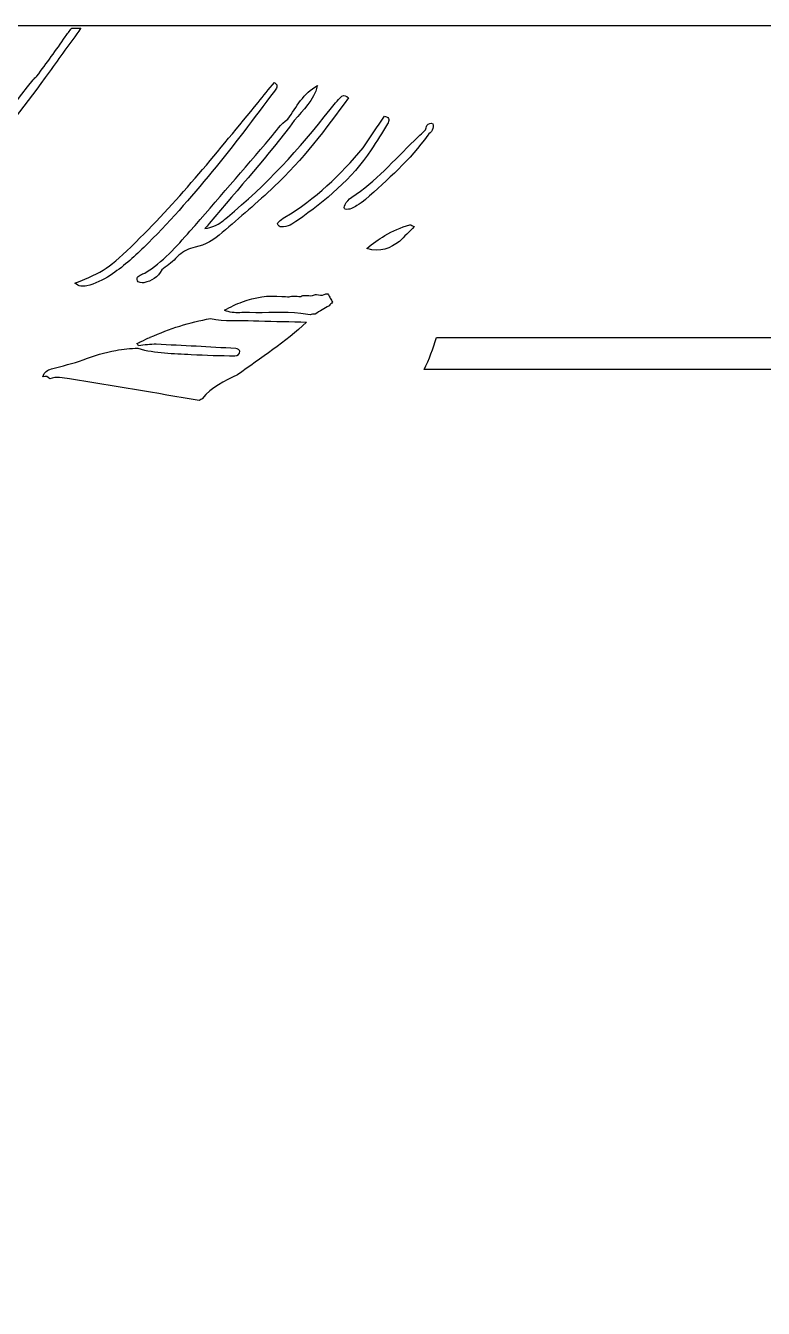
# Model space of a CAD drawing. Header units: centimetres. Extents: x -5.1 to 5.1, y -7 to 7.5.
# Drawn here: x -1.978 to -1.138, y 6.073 to 7.535 of the extents above; entities that cross this region are included whole.
import ezdxf

# ---------------------------------------------------------------- set-up
doc = ezdxf.new("R2010")
doc.units = ezdxf.units.CM
doc.header["$MEASUREMENT"] = 0
doc.layers.add('layer 1', color=7, linetype='Continuous')

msp = doc.modelspace()

# ---------------------------------------------------------------- linework, layer by layer
at = {"layer": 'layer 1', "color": 7}
msp.add_open_spline([(-5.12596, -6.96446), (-5.12596, -6.96446), (5.12594, -6.96446), (5.12594, -6.96446), (5.12594, -6.96446), (5.12594, -6.96446), (5.12594, 7.53467), (5.12594, 7.53467), (5.12594, 7.53467), (5.12594, 7.53467), (-5.12596, 7.53467), (-5.12596, 7.53467), (-5.12596, 7.53467), (-5.12596, 7.53467), (-5.12596, -6.96446), (-5.12596, -6.96446)], degree=3, knots=[0, 0, 0, 0, 0.2, 0.2, 0.2, 0.2, 0.4, 0.4, 0.4, 0.4, 0.6, 0.6, 0.6, 0.6, 1, 1, 1, 1], dxfattribs=at)
at = {"layer": 'layer 1', "color": 17}
for points, knots in [([(-1.91572, 7.53182), (-1.91572, 7.53182), (-1.92604, 7.53182), (-1.92604, 7.53182), (-1.92604, 7.53182), (-1.9285, 7.52858), (-1.93111, 7.52543), (-1.93336, 7.5221), (-1.93336, 7.5221), (-1.94369, 7.50679), (-1.95484, 7.49204), (-1.9656, 7.47705), (-1.9656, 7.47705), (-1.96705, 7.47578), (-1.96878, 7.47465), (-1.96994, 7.47313), (-1.96994, 7.47313), (-2.03746, 7.38571), (-2.11155, 7.30401), (-2.18993, 7.22629), (-2.18993, 7.22629), (-2.21759, 7.19888), (-2.24535, 7.17133), (-2.27802, 7.14946), (-2.27802, 7.14946), (-2.28645, 7.1448), (-2.29495, 7.14028), (-2.30328, 7.13542), (-2.30328, 7.13542), (-2.30444, 7.13475), (-2.30564, 7.13182), (-2.30511, 7.13094), (-2.30511, 7.13094), (-2.30434, 7.1296), (-2.3019, 7.12815), (-2.30046, 7.12836), (-2.30046, 7.12836), (-2.28349, 7.13097), (-2.26998, 7.13954), (-2.2595, 7.15298), (-2.2595, 7.15298), (-2.251, 7.15948), (-2.24218, 7.16561), (-2.23407, 7.17256), (-2.23407, 7.17256), (-2.19551, 7.20548), (-2.15952, 7.24104), (-2.12456, 7.27766), (-2.12456, 7.27766), (-2.0647, 7.34038), (-2.00681, 7.4048), (-1.95639, 7.47556), (-1.95639, 7.47556), (-1.94429, 7.49211), (-1.93223, 7.50866), (-1.92016, 7.5252), (-1.92016, 7.5252), (-1.9186, 7.52734), (-1.91717, 7.52959), (-1.91572, 7.53182)], [0, 0, 0, 0, 0.0625, 0.0625, 0.0625, 0.0625, 0.125, 0.125, 0.125, 0.125, 0.1875, 0.1875, 0.1875, 0.1875, 0.25, 0.25, 0.25, 0.25, 0.3125, 0.3125, 0.3125, 0.3125, 0.375, 0.375, 0.375, 0.375, 0.4375, 0.4375, 0.4375, 0.4375, 0.5, 0.5, 0.5, 0.5, 0.5625, 0.5625, 0.5625, 0.5625, 0.625, 0.625, 0.625, 0.625, 0.6875, 0.6875, 0.6875, 0.6875, 0.75, 0.75, 0.75, 0.75, 0.8125, 0.8125, 0.8125, 0.8125, 0.875, 0.875, 0.875, 0.875, 1, 1, 1, 1]), ([(-1.69513, 7.46015), (-1.69333, 7.46258), (-1.68955, 7.466), (-1.69509, 7.46999), (-1.69509, 7.46999), (-1.70137, 7.46234), (-1.70751, 7.45479), (-1.71372, 7.44727), (-1.71372, 7.44727), (-1.75841, 7.39273), (-1.80255, 7.3377), (-1.85296, 7.2881), (-1.85296, 7.2881), (-1.88295, 7.25861), (-1.88958, 7.25406), (-1.92235, 7.24128), (-1.92235, 7.24128), (-1.91819, 7.23737), (-1.91343, 7.23716), (-1.90887, 7.23825), (-1.90887, 7.23825), (-1.89928, 7.24054), (-1.89049, 7.24478), (-1.88217, 7.25021), (-1.88217, 7.25021), (-1.86816, 7.25942), (-1.85568, 7.27039), (-1.84382, 7.2821), (-1.84382, 7.2821), (-1.78861, 7.33678), (-1.74134, 7.39802), (-1.69513, 7.46015)], [0, 0, 0, 0, 0.1111111, 0.1111111, 0.1111111, 0.1111111, 0.2222222, 0.2222222, 0.2222222, 0.2222222, 0.3333333, 0.3333333, 0.3333333, 0.3333333, 0.4444444, 0.4444444, 0.4444444, 0.4444444, 0.5555556, 0.5555556, 0.5555556, 0.5555556, 0.6666667, 0.6666667, 0.6666667, 0.6666667, 0.7777778, 0.7777778, 0.7777778, 0.7777778, 1, 1, 1, 1]), ([(-1.61836, 7.45419), (-1.62327, 7.4496), (-1.62768, 7.44434), (-1.6318, 7.43902), (-1.6318, 7.43902), (-1.66666, 7.39425), (-1.70476, 7.35266), (-1.74861, 7.31657), (-1.74861, 7.31657), (-1.75291, 7.31304), (-1.75714, 7.30895), (-1.76417, 7.30616), (-1.76417, 7.30616), (-1.76699, 7.30507), (-1.7703, 7.30411), (-1.77422, 7.30355), (-1.77422, 7.30355), (-1.77267, 7.30542), (-1.77108, 7.30732), (-1.76949, 7.30919), (-1.76949, 7.30919), (-1.73499, 7.35033), (-1.70179, 7.38684), (-1.67251, 7.42649), (-1.67251, 7.42649), (-1.66242, 7.43881), (-1.6499, 7.44949), (-1.6463, 7.46604), (-1.6463, 7.46604), (-1.64634, 7.46593), (-1.64637, 7.46583), (-1.64637, 7.46572), (-1.64637, 7.46572), (-1.64637, 7.46572), (-1.64613, 7.46657), (-1.64613, 7.46657), (-1.64613, 7.46657), (-1.64613, 7.46657), (-1.64616, 7.46653), (-1.64616, 7.46653), (-1.64616, 7.46653), (-1.64616, 7.46653), (-1.6462, 7.46653), (-1.6462, 7.46653), (-1.6462, 7.46653), (-1.66172, 7.4575), (-1.67033, 7.44244), (-1.67971, 7.42805), (-1.67971, 7.42805), (-1.68825, 7.42272), (-1.69322, 7.41411), (-1.69961, 7.40674), (-1.69961, 7.40674), (-1.73016, 7.37132), (-1.76043, 7.33558), (-1.79136, 7.30048), (-1.79136, 7.30048), (-1.80682, 7.28295), (-1.82237, 7.26531), (-1.84259, 7.25275), (-1.84259, 7.25275), (-1.8435, 7.2525), (-1.84449, 7.25226), (-1.84534, 7.25183), (-1.84534, 7.25183), (-1.84866, 7.25014), (-1.85289, 7.24845), (-1.85127, 7.24393), (-1.85127, 7.24393), (-1.85074, 7.24245), (-1.84612, 7.24121), (-1.84379, 7.24178), (-1.84379, 7.24178), (-1.83518, 7.24379), (-1.82763, 7.24785), (-1.8235, 7.25631), (-1.8235, 7.25631), (-1.81818, 7.26062), (-1.81235, 7.26446), (-1.8077, 7.26937), (-1.8077, 7.26937), (-1.80639, 7.27071), (-1.80512, 7.27198), (-1.80382, 7.27314), (-1.80382, 7.27314), (-1.79856, 7.27769), (-1.79278, 7.28087), (-1.78537, 7.28228), (-1.78537, 7.28228), (-1.77365, 7.28457), (-1.7636, 7.29113), (-1.75464, 7.29886), (-1.75464, 7.29886), (-1.7346, 7.31607), (-1.71453, 7.33329), (-1.6953, 7.35135), (-1.6953, 7.35135), (-1.66316, 7.38166), (-1.63657, 7.41669), (-1.61074, 7.45235), (-1.61074, 7.45235), (-1.61289, 7.45461), (-1.61632, 7.45609), (-1.61836, 7.45419)], [0, 0, 0, 0, 0.037037, 0.037037, 0.037037, 0.037037, 0.0740741, 0.0740741, 0.0740741, 0.0740741, 0.1111111, 0.1111111, 0.1111111, 0.1111111, 0.1481481, 0.1481481, 0.1481481, 0.1481481, 0.1851852, 0.1851852, 0.1851852, 0.1851852, 0.2222222, 0.2222222, 0.2222222, 0.2222222, 0.2592593, 0.2592593, 0.2592593, 0.2592593, 0.2962963, 0.2962963, 0.2962963, 0.2962963, 0.3333333, 0.3333333, 0.3333333, 0.3333333, 0.3703704, 0.3703704, 0.3703704, 0.3703704, 0.4074074, 0.4074074, 0.4074074, 0.4074074, 0.4444444, 0.4444444, 0.4444444, 0.4444444, 0.4814815, 0.4814815, 0.4814815, 0.4814815, 0.5185185, 0.5185185, 0.5185185, 0.5185185, 0.5555556, 0.5555556, 0.5555556, 0.5555556, 0.5925926, 0.5925926, 0.5925926, 0.5925926, 0.6296296, 0.6296296, 0.6296296, 0.6296296, 0.6666667, 0.6666667, 0.6666667, 0.6666667, 0.7037037, 0.7037037, 0.7037037, 0.7037037, 0.7407407, 0.7407407, 0.7407407, 0.7407407, 0.7777778, 0.7777778, 0.7777778, 0.7777778, 0.8148148, 0.8148148, 0.8148148, 0.8148148, 0.8518519, 0.8518519, 0.8518519, 0.8518519, 0.8888889, 0.8888889, 0.8888889, 0.8888889, 0.9259259, 0.9259259, 0.9259259, 0.9259259, 1, 1, 1, 1]), ([(-1.56633, 7.42289), (-1.56453, 7.42596), (-1.5628, 7.43027), (-1.56978, 7.43161), (-1.56978, 7.43161), (-1.57779, 7.41965), (-1.58587, 7.40748), (-1.59399, 7.39531), (-1.59399, 7.39531), (-1.6202, 7.36497), (-1.64824, 7.33671), (-1.68338, 7.3165), (-1.68338, 7.3165), (-1.68588, 7.31505), (-1.68804, 7.31297), (-1.69026, 7.31113), (-1.69026, 7.31113), (-1.69202, 7.30962), (-1.69192, 7.30789), (-1.68983, 7.30634), (-1.68983, 7.30634), (-1.68913, 7.30577), (-1.68814, 7.30538), (-1.68733, 7.30531), (-1.68733, 7.30531), (-1.67989, 7.30468), (-1.67428, 7.30912), (-1.66884, 7.31283), (-1.66884, 7.31283), (-1.63657, 7.33505), (-1.60707, 7.36028), (-1.58488, 7.39305), (-1.58488, 7.39305), (-1.57864, 7.40296), (-1.57222, 7.41273), (-1.56633, 7.42289)], [0, 0, 0, 0, 0.1, 0.1, 0.1, 0.1, 0.2, 0.2, 0.2, 0.2, 0.3, 0.3, 0.3, 0.3, 0.4, 0.4, 0.4, 0.4, 0.5, 0.5, 0.5, 0.5, 0.6, 0.6, 0.6, 0.6, 0.7, 0.7, 0.7, 0.7, 0.8, 0.8, 0.8, 0.8, 1, 1, 1, 1]), ([(-1.52131, 7.42078), (-1.52234, 7.41944), (-1.52248, 7.4175), (-1.52297, 7.4158), (-1.52297, 7.4158), (-1.5272, 7.41182), (-1.53151, 7.40787), (-1.53567, 7.40381), (-1.53567, 7.40381), (-1.55871, 7.38148), (-1.57977, 7.35693), (-1.60697, 7.33911), (-1.60697, 7.33911), (-1.61385, 7.33456), (-1.61787, 7.32645), (-1.61455, 7.32567), (-1.61455, 7.32567), (-1.60933, 7.3244), (-1.60513, 7.32719), (-1.60108, 7.32973), (-1.60108, 7.32973), (-1.59772, 7.33177), (-1.59441, 7.33389), (-1.59155, 7.33646), (-1.59155, 7.33646), (-1.56615, 7.35929), (-1.54036, 7.38169), (-1.52043, 7.40981), (-1.52043, 7.40981), (-1.51867, 7.41178), (-1.51637, 7.41348), (-1.51528, 7.41577), (-1.51528, 7.41577), (-1.51433, 7.41781), (-1.51369, 7.42155), (-1.51479, 7.42265), (-1.51479, 7.42265), (-1.5169, 7.4248), (-1.51976, 7.423), (-1.52131, 7.42078)], [0, 0, 0, 0, 0.0909091, 0.0909091, 0.0909091, 0.0909091, 0.1818182, 0.1818182, 0.1818182, 0.1818182, 0.2727273, 0.2727273, 0.2727273, 0.2727273, 0.3636364, 0.3636364, 0.3636364, 0.3636364, 0.4545455, 0.4545455, 0.4545455, 0.4545455, 0.5454545, 0.5454545, 0.5454545, 0.5454545, 0.6363636, 0.6363636, 0.6363636, 0.6363636, 0.7272727, 0.7272727, 0.7272727, 0.7272727, 0.8181818, 0.8181818, 0.8181818, 0.8181818, 1, 1, 1, 1]), ([(-1.53574, 7.30567), (-1.53754, 7.30644), (-1.53955, 7.30817), (-1.54103, 7.30778), (-1.54103, 7.30778), (-1.55105, 7.30503), (-1.56026, 7.30083), (-1.56926, 7.29547), (-1.56926, 7.29547), (-1.57624, 7.29131), (-1.58305, 7.28641), (-1.58993, 7.28097), (-1.58993, 7.28097), (-1.57405, 7.27536), (-1.56329, 7.28168), (-1.55275, 7.28873), (-1.55275, 7.28873), (-1.54707, 7.29438), (-1.54142, 7.30002), (-1.53574, 7.30567)], [0, 0, 0, 0, 0.1666667, 0.1666667, 0.1666667, 0.1666667, 0.3333333, 0.3333333, 0.3333333, 0.3333333, 0.5, 0.5, 0.5, 0.5, 0.6666667, 0.6666667, 0.6666667, 0.6666667, 1, 1, 1, 1]), ([(-1.62905, 7.2198), (-1.62983, 7.22121), (-1.63064, 7.22262), (-1.63145, 7.22403), (-1.63145, 7.22403), (-1.63237, 7.22576), (-1.63336, 7.22746), (-1.63431, 7.22915), (-1.63431, 7.22915), (-1.63572, 7.22929), (-1.63706, 7.22901), (-1.63826, 7.22827), (-1.63826, 7.22827), (-1.64119, 7.22728), (-1.64415, 7.22788), (-1.64708, 7.2282), (-1.64708, 7.2282), (-1.64874, 7.22834), (-1.65025, 7.22802), (-1.65173, 7.22728), (-1.65173, 7.22728), (-1.65456, 7.22657), (-1.65731, 7.22735), (-1.66013, 7.22739), (-1.66013, 7.22739), (-1.66193, 7.22739), (-1.66362, 7.22696), (-1.66521, 7.22615), (-1.66521, 7.22615), (-1.66786, 7.22633), (-1.67054, 7.22647), (-1.67322, 7.22657), (-1.67322, 7.22657), (-1.67495, 7.22668), (-1.67661, 7.2264), (-1.67823, 7.22569), (-1.67823, 7.22569), (-1.68102, 7.22587), (-1.6838, 7.22604), (-1.68655, 7.22626), (-1.68655, 7.22626), (-1.70236, 7.22774), (-1.71725, 7.22527), (-1.73143, 7.22005), (-1.73143, 7.22005), (-1.73848, 7.21747), (-1.74536, 7.21426), (-1.75206, 7.21045), (-1.75206, 7.21045), (-1.75136, 7.2101), (-1.75072, 7.20985), (-1.75002, 7.20957), (-1.75002, 7.20957), (-1.75002, 7.20957), (-1.74995, 7.20957), (-1.74995, 7.20957), (-1.74995, 7.20957), (-1.74709, 7.20844), (-1.74413, 7.20795), (-1.74113, 7.20777), (-1.74113, 7.20777), (-1.73534, 7.20731), (-1.72945, 7.20809), (-1.72363, 7.20784), (-1.72363, 7.20784), (-1.70409, 7.20699), (-1.68444, 7.20901), (-1.66493, 7.20685), (-1.66493, 7.20685), (-1.66144, 7.20647), (-1.65794, 7.20594), (-1.65449, 7.20523), (-1.65449, 7.20523), (-1.65265, 7.20594), (-1.65075, 7.20625), (-1.64877, 7.20608), (-1.64877, 7.20608), (-1.64348, 7.20925), (-1.63815, 7.21243), (-1.63286, 7.2156), (-1.63286, 7.2156), (-1.63141, 7.21687), (-1.63014, 7.21828), (-1.62905, 7.2198)], [0, 0, 0, 0, 0.0454545, 0.0454545, 0.0454545, 0.0454545, 0.0909091, 0.0909091, 0.0909091, 0.0909091, 0.1363636, 0.1363636, 0.1363636, 0.1363636, 0.1818182, 0.1818182, 0.1818182, 0.1818182, 0.2272727, 0.2272727, 0.2272727, 0.2272727, 0.2727273, 0.2727273, 0.2727273, 0.2727273, 0.3181818, 0.3181818, 0.3181818, 0.3181818, 0.3636364, 0.3636364, 0.3636364, 0.3636364, 0.4090909, 0.4090909, 0.4090909, 0.4090909, 0.4545455, 0.4545455, 0.4545455, 0.4545455, 0.5, 0.5, 0.5, 0.5, 0.5454545, 0.5454545, 0.5454545, 0.5454545, 0.5909091, 0.5909091, 0.5909091, 0.5909091, 0.6363636, 0.6363636, 0.6363636, 0.6363636, 0.6818182, 0.6818182, 0.6818182, 0.6818182, 0.7272727, 0.7272727, 0.7272727, 0.7272727, 0.7727273, 0.7727273, 0.7727273, 0.7727273, 0.8181818, 0.8181818, 0.8181818, 0.8181818, 0.8636364, 0.8636364, 0.8636364, 0.8636364, 0.9090909, 0.9090909, 0.9090909, 0.9090909, 1, 1, 1, 1]), ([(-1.6584, 7.19687), (-1.67654, 7.1974), (-1.6947, 7.19782), (-1.71287, 7.19839), (-1.71287, 7.19839), (-1.71488, 7.19842), (-1.71693, 7.19849), (-1.71897, 7.19856), (-1.71897, 7.19856), (-1.73531, 7.19909), (-1.75171, 7.19743), (-1.76787, 7.201), (-1.76787, 7.201), (-1.79182, 7.19687), (-1.81465, 7.18943), (-1.8367, 7.17962), (-1.8367, 7.17962), (-1.8367, 7.17962), (-1.8367, 7.17958), (-1.83673, 7.17958), (-1.83673, 7.17958), (-1.84008, 7.1781), (-1.84343, 7.17655), (-1.84679, 7.17493), (-1.84679, 7.17493), (-1.84679, 7.17493), (-1.84682, 7.17489), (-1.84682, 7.17489), (-1.84682, 7.17489), (-1.84848, 7.17408), (-1.85017, 7.17327), (-1.85183, 7.17242), (-1.85183, 7.17242), (-1.85183, 7.17242), (-1.8506, 7.17147), (-1.8506, 7.17147), (-1.8506, 7.17147), (-1.8506, 7.17147), (-1.84989, 7.17002), (-1.84989, 7.17002), (-1.84989, 7.17002), (-1.84319, 7.17059), (-1.83641, 7.17193), (-1.82971, 7.17165), (-1.82971, 7.17165), (-1.79948, 7.17027), (-1.76932, 7.16858), (-1.73912, 7.16678), (-1.73912, 7.16678), (-1.73742, 7.16667), (-1.7345, 7.16487), (-1.7345, 7.16385), (-1.7345, 7.16385), (-1.73446, 7.16068), (-1.73714, 7.15849), (-1.74007, 7.15856), (-1.74007, 7.15856), (-1.75665, 7.15884), (-1.7733, 7.15905), (-1.78981, 7.16011), (-1.78981, 7.16011), (-1.81017, 7.16145), (-1.83073, 7.16103), (-1.85056, 7.1671), (-1.85056, 7.1671), (-1.85913, 7.16713), (-1.86746, 7.16625), (-1.87564, 7.16473), (-1.87564, 7.16473), (-1.88831, 7.16244), (-1.90058, 7.15856), (-1.91283, 7.15408), (-1.91283, 7.15408), (-1.92468, 7.14974), (-1.9371, 7.14699), (-1.94923, 7.14353), (-1.94923, 7.14353), (-1.95142, 7.14286), (-1.9534, 7.14205), (-1.95502, 7.14081), (-1.95502, 7.14081), (-1.95692, 7.1394), (-1.9583, 7.13743), (-1.95883, 7.1346), (-1.95883, 7.1346), (-1.95576, 7.13559), (-1.95311, 7.13499), (-1.95107, 7.13228), (-1.95107, 7.13228), (-1.94359, 7.13549), (-1.93593, 7.13344), (-1.92852, 7.13221), (-1.92852, 7.13221), (-1.87924, 7.1242), (-1.82999, 7.11591), (-1.78075, 7.10772), (-1.78075, 7.10772), (-1.77965, 7.10836), (-1.77859, 7.10892), (-1.77746, 7.10952), (-1.77746, 7.10952), (-1.76706, 7.12307), (-1.75196, 7.12963), (-1.73725, 7.13676), (-1.73725, 7.13676), (-1.71061, 7.15637), (-1.6826, 7.17412), (-1.6584, 7.19687)], [0, 0, 0, 0, 0.0357143, 0.0357143, 0.0357143, 0.0357143, 0.0714286, 0.0714286, 0.0714286, 0.0714286, 0.1071429, 0.1071429, 0.1071429, 0.1071429, 0.1428571, 0.1428571, 0.1428571, 0.1428571, 0.1785714, 0.1785714, 0.1785714, 0.1785714, 0.2142857, 0.2142857, 0.2142857, 0.2142857, 0.25, 0.25, 0.25, 0.25, 0.2857143, 0.2857143, 0.2857143, 0.2857143, 0.3214286, 0.3214286, 0.3214286, 0.3214286, 0.3571429, 0.3571429, 0.3571429, 0.3571429, 0.3928571, 0.3928571, 0.3928571, 0.3928571, 0.4285714, 0.4285714, 0.4285714, 0.4285714, 0.4642857, 0.4642857, 0.4642857, 0.4642857, 0.5, 0.5, 0.5, 0.5, 0.5357143, 0.5357143, 0.5357143, 0.5357143, 0.5714286, 0.5714286, 0.5714286, 0.5714286, 0.6071429, 0.6071429, 0.6071429, 0.6071429, 0.6428571, 0.6428571, 0.6428571, 0.6428571, 0.6785714, 0.6785714, 0.6785714, 0.6785714, 0.7142857, 0.7142857, 0.7142857, 0.7142857, 0.75, 0.75, 0.75, 0.75, 0.7857143, 0.7857143, 0.7857143, 0.7857143, 0.8214286, 0.8214286, 0.8214286, 0.8214286, 0.8571429, 0.8571429, 0.8571429, 0.8571429, 0.8928571, 0.8928571, 0.8928571, 0.8928571, 0.9285714, 0.9285714, 0.9285714, 0.9285714, 1, 1, 1, 1]), ([(-1.52451, 7.1428), (-1.52451, 7.1428), (1.73854, 7.1428), (1.73854, 7.1428), (1.73854, 7.1428), (1.73738, 7.155), (1.73713, 7.16721), (1.73759, 7.17941), (1.73759, 7.17941), (1.73759, 7.17941), (-1.51058, 7.17941), (-1.51058, 7.17941), (-1.51058, 7.17941), (-1.51428, 7.16682), (-1.5189, 7.15458), (-1.52451, 7.1428)], [0, 0, 0, 0, 0.2, 0.2, 0.2, 0.2, 0.4, 0.4, 0.4, 0.4, 0.6, 0.6, 0.6, 0.6, 1, 1, 1, 1])]:
    msp.add_open_spline(points, degree=3, knots=knots, dxfattribs=at)

doc.saveas('drawing.dxf')
